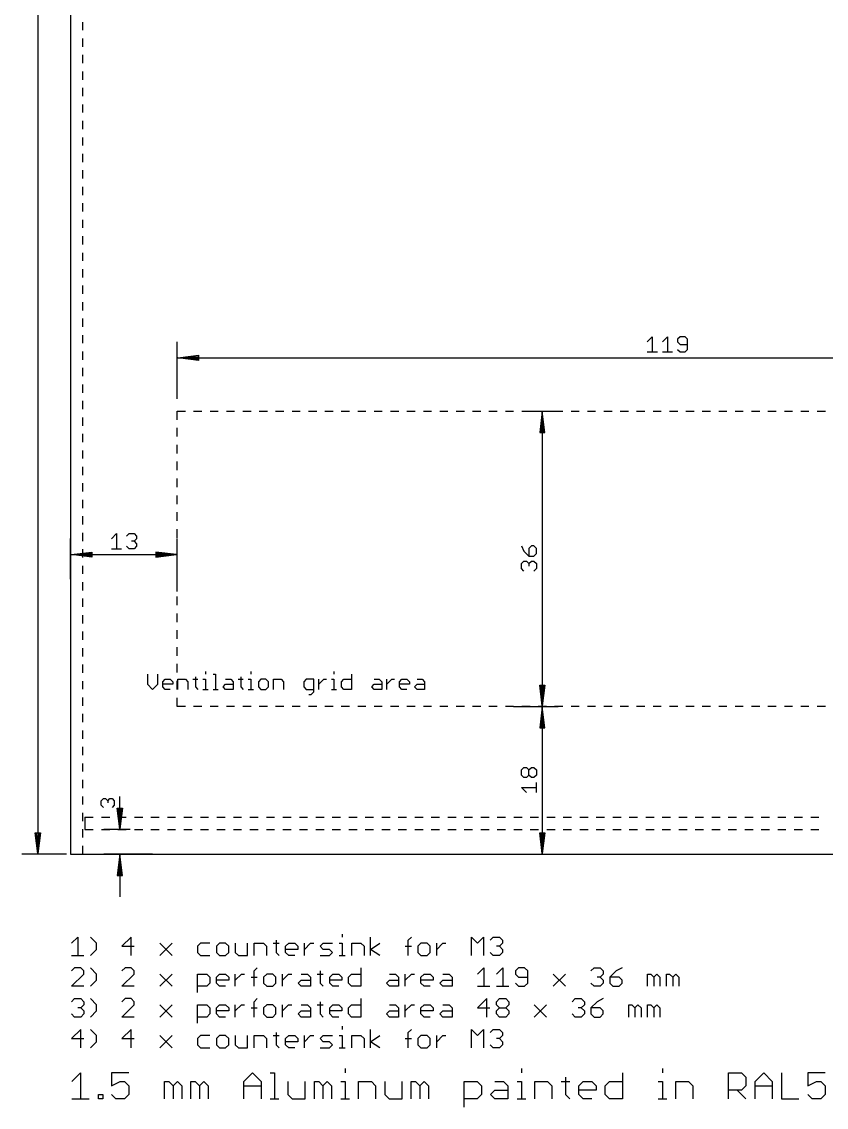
# Model space of a CAD drawing. Extents: x -7 to 382, y -31 to 255.
# Drawn here: x -6 to 92.1, y -30.9 to 101.5 of the extents above; entities that cross this region are included whole.
import ezdxf

# ---------------------------------------------------------------- set-up
doc = ezdxf.new("R2010")
doc.units = 0
doc.header["$MEASUREMENT"] = 0
for name, color, linetype, true_color in [('114', 253, 'CONTINUOUS', 0xadadad), ('20', 7, 'CONTINUOUS', 0xffffff), ('47', 140, 'CONTINUOUS', 0x00bfff)]:
    doc.layers.add(name, color=color, linetype=linetype, true_color=true_color)

msp = doc.modelspace()

# ---------------------------------------------------------------- linework, layer by layer
at = {"layer": '114'}
for p, q in [((9.3882, 21.9254), (9.3882, 20.6926)), ((10.621, 20.6926), (10.621, 21.9254)), ((11.2297, 21.0008), (11.5379, 21.309)), ((11.5379, 21.309), (12.1543, 21.309)), ((12.1543, 21.309), (12.4625, 21.0008)), ((13.0713, 20.0762), (13.0713, 21.309)), ((13.0713, 21.309), (13.9959, 21.309)), ((13.9959, 21.309), (14.3041, 21.0008)), ((14.9129, 21.309), (15.5293, 21.309)), ((15.2211, 21.6172), (15.2211, 20.3844)), ((16.1406, 21.309), (16.4488, 21.309)), ((16.4488, 22.2336), (16.4488, 21.9254)), ((16.4488, 21.309), (16.4488, 20.0762)), ((17.3683, 21.9254), (17.6765, 21.9254)), ((17.6765, 21.9254), (17.6765, 20.0762)), ((18.9042, 21.309), (19.5206, 21.309)), ((19.5206, 21.309), (19.8288, 21.0008)), ((20.4376, 21.309), (21.054, 21.309)), ((20.7458, 21.6172), (20.7458, 20.3844)), ((21.6653, 21.309), (21.9735, 21.309)), ((21.9735, 22.2336), (21.9735, 21.9254)), ((21.9735, 21.309), (21.9735, 20.0762)), ((23.2012, 21.309), (22.893, 21.0008)), ((23.8176, 21.309), (23.2012, 21.309)), ((24.1258, 21.0008), (23.8176, 21.309)), ((24.7346, 20.0762), (24.7346, 21.309)), ((24.7346, 21.309), (25.6592, 21.309)), ((25.6592, 21.309), (25.9674, 21.0008)), ((28.726, 21.309), (28.4178, 21.0008)), ((29.6505, 21.309), (28.726, 21.309)), ((29.6505, 19.768), (29.6505, 21.309)), ((30.2593, 20.0762), (30.2593, 21.309)), ((30.2593, 20.6926), (30.8757, 21.309)), ((30.8757, 21.309), (31.1839, 21.309)), ((31.794, 21.309), (32.1022, 21.309)), ((32.1022, 22.2336), (32.1022, 21.9254)), ((32.1022, 21.309), (32.1022, 20.0762)), ((33.0217, 21.0008), (33.3299, 21.309)), ((33.3299, 21.309), (34.2545, 21.309)), ((34.2545, 21.9254), (34.2545, 20.0762)), ((37.013, 21.309), (37.6294, 21.309)), ((37.6294, 21.309), (37.9376, 21.0008)), ((38.5464, 20.0762), (38.5464, 21.309)), ((38.5464, 20.6926), (39.1628, 21.309)), ((39.1628, 21.309), (39.471, 21.309)), ((40.081, 21.0008), (40.3892, 21.309)), ((40.3892, 21.309), (41.0056, 21.309)), ((41.0056, 21.309), (41.3138, 21.0008)), ((42.2308, 21.309), (42.8472, 21.309)), ((42.8472, 21.309), (43.1554, 21.0008)), ((9.3882, 20.6926), (10.0046, 20.0762)), ((10.0046, 20.0762), (10.621, 20.6926)), ((11.2297, 20.3844), (11.2297, 21.0008)), ((12.4625, 20.6926), (11.2297, 20.6926)), ((11.5379, 20.0762), (11.2297, 20.3844)), ((12.1543, 20.0762), (11.5379, 20.0762)), ((12.4625, 21.0008), (12.4625, 20.6926)), ((14.3041, 21.0008), (14.3041, 20.0762)), ((15.2211, 20.3844), (15.5293, 20.0762)), ((16.1406, 20.0762), (16.757, 20.0762)), ((17.3683, 20.0762), (17.9847, 20.0762)), ((18.596, 20.3844), (18.9042, 20.6926)), ((18.9042, 20.0762), (18.596, 20.3844)), ((18.9042, 20.6926), (19.8288, 20.6926)), ((19.8288, 20.0762), (18.9042, 20.0762)), ((19.8288, 21.0008), (19.8288, 20.0762)), ((20.7458, 20.3844), (21.054, 20.0762)), ((21.6653, 20.0762), (22.2817, 20.0762)), ((22.893, 21.0008), (22.893, 20.3844)), ((22.893, 20.3844), (23.2012, 20.0762)), ((23.2012, 20.0762), (23.8176, 20.0762)), ((23.8176, 20.0762), (24.1258, 20.3844)), ((24.1258, 20.3844), (24.1258, 21.0008)), ((25.9674, 21.0008), (25.9674, 20.0762)), ((28.4178, 21.0008), (28.4178, 20.3844)), ((28.4178, 20.3844), (28.726, 20.0762)), ((28.726, 20.0762), (29.6505, 20.0762)), ((31.794, 20.0762), (32.4104, 20.0762)), ((33.0217, 20.3844), (33.0217, 21.0008)), ((33.3299, 20.0762), (33.0217, 20.3844)), ((34.2545, 20.0762), (33.3299, 20.0762)), ((36.7048, 20.3844), (37.013, 20.6926)), ((37.013, 20.0762), (36.7048, 20.3844)), ((37.013, 20.6926), (37.9376, 20.6926)), ((37.9376, 20.0762), (37.013, 20.0762)), ((37.9376, 21.0008), (37.9376, 20.0762)), ((40.081, 20.3844), (40.081, 21.0008)), ((41.3138, 20.6926), (40.081, 20.6926)), ((40.3892, 20.0762), (40.081, 20.3844)), ((41.0056, 20.0762), (40.3892, 20.0762)), ((41.3138, 21.0008), (41.3138, 20.6926)), ((41.9226, 20.3844), (42.2308, 20.6926)), ((42.2308, 20.0762), (41.9226, 20.3844)), ((42.2308, 20.6926), (43.1554, 20.6926)), ((43.1554, 20.0762), (42.2308, 20.0762)), ((43.1554, 21.0008), (43.1554, 20.0762)), ((29.0341, 19.4598), (29.3423, 19.4598)), ((29.3423, 19.4598), (29.6505, 19.768)), ((33.467, -26.1506), (33.467, -26.6751)), ((54.952, -26.1506), (54.952, -26.6751)), ((72.14, -26.1506), (72.14, -26.6751)), ((0.1778, -27.7241), (1.2268, -26.6751)), ((1.2268, -26.6751), (1.2268, -29.8222)), ((7.11, -26.6751), (5.0119, -26.6751)), ((5.0119, -26.6751), (5.0119, -28.2487)), ((5.0119, -28.2487), (6.061, -27.7241)), ((6.061, -27.7241), (6.5855, -27.7241)), ((6.5855, -27.7241), (7.11, -28.2487)), ((11.4574, -29.8222), (11.4574, -27.7241)), ((11.4574, -27.7241), (11.9819, -27.7241)), ((11.9819, -27.7241), (12.5065, -28.2487)), ((12.5065, -28.2487), (13.031, -27.7241)), ((13.031, -27.7241), (13.5555, -28.2487)), ((14.6802, -29.8222), (14.6802, -27.7241)), ((14.6802, -27.7241), (15.2047, -27.7241)), ((15.2047, -27.7241), (15.7292, -28.2487)), ((15.7292, -28.2487), (16.2537, -27.7241)), ((16.2537, -27.7241), (16.7782, -28.2487)), ((21.1257, -27.7241), (22.1747, -26.6751)), ((21.1257, -29.8222), (21.1257, -27.7241)), ((22.1747, -26.6751), (23.2238, -27.7241)), ((23.2238, -27.7241), (23.2238, -29.8222)), ((24.3484, -26.6751), (24.873, -26.6751)), ((24.873, -26.6751), (24.873, -29.8222)), ((26.4969, -27.7241), (26.4969, -29.2977)), ((28.595, -29.8222), (28.595, -27.7241)), ((29.7197, -29.8222), (29.7197, -27.7241)), ((29.7197, -27.7241), (30.2442, -27.7241)), ((30.2442, -27.7241), (30.7687, -28.2487)), ((30.7687, -28.2487), (31.2932, -27.7241)), ((31.2932, -27.7241), (31.8178, -28.2487)), ((32.9425, -27.7241), (33.467, -27.7241)), ((33.467, -27.7241), (33.467, -29.8222)), ((35.091, -29.8222), (35.091, -27.7241)), ((35.091, -27.7241), (36.6645, -27.7241)), ((36.6645, -27.7241), (37.189, -28.2487)), ((38.3137, -27.7241), (38.3137, -29.2977)), ((40.4118, -29.8222), (40.4118, -27.7241)), ((41.5365, -29.8222), (41.5365, -27.7241)), ((41.5365, -27.7241), (42.061, -27.7241)), ((42.061, -27.7241), (42.5855, -28.2487)), ((42.5855, -28.2487), (43.11, -27.7241)), ((43.11, -27.7241), (43.6345, -28.2487)), ((47.982, -30.8712), (47.982, -27.7241)), ((47.982, -27.7241), (49.5555, -27.7241)), ((49.5555, -27.7241), (50.08, -28.2487)), ((51.7292, -27.7241), (52.7783, -27.7241)), ((52.7783, -27.7241), (53.3028, -28.2487)), ((54.4275, -27.7241), (54.952, -27.7241)), ((54.952, -27.7241), (54.952, -29.8222)), ((56.576, -29.8222), (56.576, -27.7241)), ((56.576, -27.7241), (58.1495, -27.7241)), ((58.1495, -27.7241), (58.674, -28.2487)), ((59.7987, -27.7241), (60.8478, -27.7241)), ((60.3232, -27.1996), (60.3232, -29.2977)), ((61.9472, -28.2487), (62.4717, -27.7241)), ((62.4717, -27.7241), (63.5208, -27.7241)), ((63.5208, -27.7241), (64.0453, -28.2487)), ((65.17, -28.2487), (65.6945, -27.7241)), ((65.6945, -27.7241), (67.268, -27.7241)), ((67.268, -26.6751), (67.268, -29.8222)), ((71.6155, -27.7241), (72.14, -27.7241)), ((72.14, -27.7241), (72.14, -29.8222)), ((73.764, -29.8222), (73.764, -27.7241)), ((73.764, -27.7241), (75.3375, -27.7241)), ((75.3375, -27.7241), (75.862, -28.2487)), ((80.2095, -29.8222), (80.2095, -26.6751)), ((80.2095, -26.6751), (81.783, -26.6751)), ((81.783, -26.6751), (82.3076, -27.1996)), ((82.3076, -27.1996), (82.3076, -28.2487)), ((83.4322, -27.7241), (84.4813, -26.6751)), ((83.4322, -29.8222), (83.4322, -27.7241)), ((84.4813, -26.6751), (85.5303, -27.7241)), ((85.5303, -27.7241), (85.5303, -29.8222)), ((86.655, -26.6751), (86.655, -29.8222)), ((91.9758, -26.6751), (89.8778, -26.6751)), ((89.8778, -26.6751), (89.8778, -28.2487)), ((89.8778, -28.2487), (90.9268, -27.7241)), ((90.9268, -27.7241), (91.4513, -27.7241)), ((91.4513, -27.7241), (91.9758, -28.2487)), ((7.11, -28.2487), (7.11, -29.2977)), ((12.5065, -28.2487), (12.5065, -29.8222)), ((13.5555, -28.2487), (13.5555, -29.8222)), ((15.7292, -28.2487), (15.7292, -29.8222)), ((16.7782, -28.2487), (16.7782, -29.8222)), ((21.1257, -28.2487), (23.2238, -28.2487)), ((30.7687, -28.2487), (30.7687, -29.8222)), ((31.8178, -28.2487), (31.8178, -29.8222)), ((37.189, -28.2487), (37.189, -29.8222)), ((42.5855, -28.2487), (42.5855, -29.8222)), ((43.6345, -28.2487), (43.6345, -29.8222)), ((50.08, -28.2487), (50.08, -29.2977)), ((51.2047, -29.2977), (51.7292, -28.7732)), ((51.7292, -28.7732), (53.3028, -28.7732)), ((53.3028, -28.2487), (53.3028, -29.8222)), ((58.674, -28.2487), (58.674, -29.8222)), ((61.9472, -29.2977), (61.9472, -28.2487)), ((64.0453, -28.7732), (61.9472, -28.7732)), ((64.0453, -28.2487), (64.0453, -28.7732)), ((65.17, -29.2977), (65.17, -28.2487)), ((75.862, -28.2487), (75.862, -29.8222)), ((81.783, -28.7732), (80.2095, -28.7732)), ((81.2585, -28.7732), (82.3076, -29.8222)), ((82.3076, -28.2487), (81.783, -28.7732)), ((83.4322, -28.2487), (85.5303, -28.2487)), ((91.9758, -28.2487), (91.9758, -29.2977)), ((0.1778, -29.8222), (2.2759, -29.8222)), ((3.4006, -29.8222), (3.4006, -29.2977)), ((3.4006, -29.2977), (3.9251, -29.2977)), ((3.9251, -29.8222), (3.4006, -29.8222)), ((3.9251, -29.2977), (3.9251, -29.8222)), ((5.5364, -29.8222), (5.0119, -29.2977)), ((6.5855, -29.8222), (5.5364, -29.8222)), ((7.11, -29.2977), (6.5855, -29.8222)), ((24.3484, -29.8222), (25.3975, -29.8222)), ((26.4969, -29.2977), (27.0215, -29.8222)), ((27.0215, -29.8222), (28.595, -29.8222)), ((32.9425, -29.8222), (33.9915, -29.8222)), ((38.3137, -29.2977), (38.8382, -29.8222)), ((38.8382, -29.8222), (40.4118, -29.8222)), ((49.5555, -29.8222), (47.982, -29.8222)), ((50.08, -29.2977), (49.5555, -29.8222)), ((51.7292, -29.8222), (51.2047, -29.2977)), ((53.3028, -29.8222), (51.7292, -29.8222)), ((54.4275, -29.8222), (55.4765, -29.8222)), ((60.3232, -29.2977), (60.8478, -29.8222)), ((62.4717, -29.8222), (61.9472, -29.2977)), ((63.5208, -29.8222), (62.4717, -29.8222)), ((65.6945, -29.8222), (65.17, -29.2977)), ((67.268, -29.8222), (65.6945, -29.8222)), ((71.6155, -29.8222), (72.6645, -29.8222)), ((86.655, -29.8222), (88.7531, -29.8222)), ((90.4023, -29.8222), (89.8778, -29.2977)), ((91.4513, -29.8222), (90.4023, -29.8222)), ((91.9758, -29.2977), (91.4513, -29.8222))]:
    msp.add_line(p, q, dxfattribs=at)
at = {"layer": '20'}
for p, q in [((0, 240), (0, 0)), ((1.5, 100.4167), (1.5, 101.425)), ((1.5, 98.4083), (1.5, 99.4167)), ((1.5, 96.4), (1.5, 97.4083)), ((1.5, 94.3917), (1.5, 95.4)), ((1.5, 92.3833), (1.5, 93.3917)), ((1.5, 90.375), (1.5, 91.3833)), ((1.5, 88.3667), (1.5, 89.375)), ((1.5, 86.3583), (1.5, 87.3667)), ((1.5, 84.35), (1.5, 85.3583)), ((1.5, 82.3417), (1.5, 83.35)), ((1.5, 80.3333), (1.5, 81.3417)), ((1.5, 78.325), (1.5, 79.3333)), ((1.5, 76.3167), (1.5, 77.325)), ((1.5, 74.3083), (1.5, 75.3167)), ((1.5, 72.3), (1.5, 73.3083)), ((1.5, 70.2917), (1.5, 71.3)), ((1.5, 68.2833), (1.5, 69.2917)), ((1.5, 66.275), (1.5, 67.2833)), ((1.5, 64.2667), (1.5, 65.275)), ((1.5, 62.2583), (1.5, 63.2667)), ((1.5, 60.25), (1.5, 61.2583)), ((1.5, 58.2417), (1.5, 59.25)), ((1.5, 56.2333), (1.5, 57.2417)), ((1.5, 54.225), (1.5, 55.2333)), ((1.5, 52.2167), (1.5, 53.225)), ((13, 54), (14, 54)), ((13, 52.9444), (13, 54)), ((15, 54), (16, 54)), ((17, 54), (18, 54)), ((19, 54), (20, 54)), ((21, 54), (22, 54)), ((23, 54), (24, 54)), ((25, 54), (26, 54)), ((27, 54), (28, 54)), ((29, 54), (30, 54)), ((31, 54), (32, 54)), ((33, 54), (34, 54)), ((35, 54), (36, 54)), ((37, 54), (38, 54)), ((39, 54), (40, 54)), ((41, 54), (42, 54)), ((43, 54), (44, 54)), ((45, 54), (46, 54)), ((47, 54), (48, 54)), ((49, 54), (50, 54)), ((51, 54), (52, 54)), ((53, 54), (54, 54)), ((55, 54), (56, 54)), ((57, 54), (58, 54)), ((59, 54), (60, 54)), ((61, 54), (62, 54)), ((63, 54), (64, 54)), ((65, 54), (66, 54)), ((67, 54), (68, 54)), ((69, 54), (70, 54)), ((71, 54), (72, 54)), ((73, 54), (74, 54)), ((75, 54), (76, 54)), ((77, 54), (78, 54)), ((79, 54), (80, 54)), ((81, 54), (82, 54)), ((83, 54), (84, 54)), ((85, 54), (86, 54)), ((87, 54), (88, 54)), ((89, 54), (90, 54)), ((91, 54), (92, 54)), ((13, 50.8889), (13, 51.9444)), ((1.5, 50.2083), (1.5, 51.2167)), ((1.5, 48.2), (1.5, 49.2083)), ((13, 48.8333), (13, 49.8889)), ((13, 46.7778), (13, 47.8333)), ((1.5, 46.1917), (1.5, 47.2)), ((1.5, 44.1833), (1.5, 45.1917)), ((13, 44.7222), (13, 45.7778)), ((13, 42.6667), (13, 43.7222)), ((1.5, 42.175), (1.5, 43.1833)), ((1.5, 40.1667), (1.5, 41.175)), ((13, 40.6111), (13, 41.6667)), ((1.5, 38.1583), (1.5, 39.1667)), ((13, 38.5556), (13, 39.6111)), ((1.5, 36.15), (1.5, 37.1583)), ((13, 36.5), (13, 37.5556)), ((1.5, 34.1417), (1.5, 35.15)), ((13, 34.4444), (13, 35.5)), ((1.5, 32.1333), (1.5, 33.1417)), ((13, 32.3889), (13, 33.4444)), ((1.5, 30.125), (1.5, 31.1333)), ((13, 30.3333), (13, 31.3889)), ((1.5, 28.1167), (1.5, 29.125)), ((13, 28.2778), (13, 29.3333)), ((1.5, 26.1083), (1.5, 27.1167)), ((13, 26.2222), (13, 27.2778)), ((13, 24.1667), (13, 25.2222)), ((1.5, 24.1), (1.5, 25.1083)), ((1.5, 22.0917), (1.5, 23.1)), ((13, 22.1111), (13, 23.1667)), ((1.5, 20.0833), (1.5, 21.0917)), ((13, 20.0556), (13, 21.1111)), ((1.5, 18.075), (1.5, 19.0833)), ((13, 18), (13, 19.0556)), ((14, 18), (13, 18)), ((16, 18), (15, 18)), ((18, 18), (17, 18)), ((20, 18), (19, 18)), ((22, 18), (21, 18)), ((24, 18), (23, 18)), ((26, 18), (25, 18)), ((28, 18), (27, 18)), ((30, 18), (29, 18)), ((32, 18), (31, 18)), ((34, 18), (33, 18)), ((36, 18), (35, 18)), ((38, 18), (37, 18)), ((40, 18), (39, 18)), ((42, 18), (41, 18)), ((44, 18), (43, 18)), ((46, 18), (45, 18)), ((48, 18), (47, 18)), ((50, 18), (49, 18)), ((52, 18), (51, 18)), ((54, 18), (53, 18)), ((56, 18), (55, 18)), ((58, 18), (57, 18)), ((60, 18), (59, 18)), ((62, 18), (61, 18)), ((64, 18), (63, 18)), ((66, 18), (65, 18)), ((68, 18), (67, 18)), ((70, 18), (69, 18)), ((72, 18), (71, 18)), ((74, 18), (73, 18)), ((76, 18), (75, 18)), ((78, 18), (77, 18)), ((80, 18), (79, 18)), ((82, 18), (81, 18)), ((84, 18), (83, 18)), ((86, 18), (85, 18)), ((88, 18), (87, 18)), ((90, 18), (89, 18)), ((92, 18), (91, 18)), ((1.5, 16.0667), (1.5, 17.075)), ((1.5, 14.0583), (1.5, 15.0667)), ((1.5, 12.05), (1.5, 13.0583)), ((1.5, 10.0417), (1.5, 11.05)), ((1.5, 8.0333), (1.5, 9.0417)), ((1.5, 6.025), (1.5, 7.0333)), ((1.5, 4.0167), (1.5, 5.025)), ((1.75, 4.5), (2.7605, 4.5)), ((1.75, 4.5), (1.75, 3)), ((3.7605, 4.5), (4.771, 4.5)), ((5.771, 4.5), (6.7815, 4.5)), ((7.7815, 4.5), (8.792, 4.5)), ((9.792, 4.5), (10.8024, 4.5)), ((11.8024, 4.5), (12.8129, 4.5)), ((13.8129, 4.5), (14.8234, 4.5)), ((15.8234, 4.5), (16.8339, 4.5)), ((17.8339, 4.5), (18.8444, 4.5)), ((19.8444, 4.5), (20.8549, 4.5)), ((21.8549, 4.5), (22.8654, 4.5)), ((23.8654, 4.5), (24.8759, 4.5)), ((25.8759, 4.5), (26.8864, 4.5)), ((27.8864, 4.5), (28.8969, 4.5)), ((29.8969, 4.5), (30.9073, 4.5)), ((31.9073, 4.5), (32.9178, 4.5)), ((33.9178, 4.5), (34.9283, 4.5)), ((35.9283, 4.5), (36.9388, 4.5)), ((37.9388, 4.5), (38.9493, 4.5)), ((39.9493, 4.5), (40.9598, 4.5)), ((41.9598, 4.5), (42.9703, 4.5)), ((43.9703, 4.5), (44.9808, 4.5)), ((45.9808, 4.5), (46.9913, 4.5)), ((47.9913, 4.5), (49.0017, 4.5)), ((50.0017, 4.5), (51.0122, 4.5)), ((52.0122, 4.5), (53.0227, 4.5)), ((54.0227, 4.5), (55.0332, 4.5)), ((56.0332, 4.5), (57.0437, 4.5)), ((58.0437, 4.5), (59.0542, 4.5)), ((60.0542, 4.5), (61.0647, 4.5)), ((62.0647, 4.5), (63.0752, 4.5)), ((64.0752, 4.5), (65.0857, 4.5)), ((66.0857, 4.5), (67.0962, 4.5)), ((68.0962, 4.5), (69.1066, 4.5)), ((70.1066, 4.5), (71.1171, 4.5)), ((72.1171, 4.5), (73.1276, 4.5)), ((74.1276, 4.5), (75.1381, 4.5)), ((76.1381, 4.5), (77.1486, 4.5)), ((78.1486, 4.5), (79.1591, 4.5)), ((80.1591, 4.5), (81.1696, 4.5)), ((82.1696, 4.5), (83.1801, 4.5)), ((84.1801, 4.5), (85.1906, 4.5)), ((86.1906, 4.5), (87.2011, 4.5)), ((88.2011, 4.5), (89.2115, 4.5)), ((90.2115, 4.5), (91.222, 4.5)), ((1.5, 2.0083), (1.5, 3.0167)), ((1.75, 3), (2.7605, 3)), ((3.7605, 3), (4.771, 3)), ((5.771, 3), (6.7815, 3)), ((7.7815, 3), (8.792, 3)), ((9.792, 3), (10.8024, 3)), ((11.8024, 3), (12.8129, 3)), ((13.8129, 3), (14.8234, 3)), ((15.8234, 3), (16.8339, 3)), ((17.8339, 3), (18.8444, 3)), ((19.8444, 3), (20.8549, 3)), ((21.8549, 3), (22.8654, 3)), ((23.8654, 3), (24.8759, 3)), ((25.8759, 3), (26.8864, 3)), ((27.8864, 3), (28.8969, 3)), ((29.8969, 3), (30.9073, 3)), ((31.9073, 3), (32.9178, 3)), ((33.9178, 3), (34.9283, 3)), ((35.9283, 3), (36.9388, 3)), ((37.9388, 3), (38.9493, 3)), ((39.9493, 3), (40.9598, 3)), ((41.9598, 3), (42.9703, 3)), ((43.9703, 3), (44.9808, 3)), ((45.9808, 3), (46.9913, 3)), ((47.9913, 3), (49.0017, 3)), ((50.0017, 3), (51.0122, 3)), ((52.0122, 3), (53.0227, 3)), ((54.0227, 3), (55.0332, 3)), ((56.0332, 3), (57.0437, 3)), ((58.0437, 3), (59.0542, 3)), ((60.0542, 3), (61.0647, 3)), ((62.0647, 3), (63.0752, 3)), ((64.0752, 3), (65.0857, 3)), ((66.0857, 3), (67.0962, 3)), ((68.0962, 3), (69.1066, 3)), ((70.1066, 3), (71.1171, 3)), ((72.1171, 3), (73.1276, 3)), ((74.1276, 3), (75.1381, 3)), ((76.1381, 3), (77.1486, 3)), ((78.1486, 3), (79.1591, 3)), ((80.1591, 3), (81.1696, 3)), ((82.1696, 3), (83.1801, 3)), ((84.1801, 3), (85.1906, 3)), ((86.1906, 3), (87.2011, 3)), ((88.2011, 3), (89.2115, 3)), ((90.2115, 3), (91.222, 3)), ((0, 0), (1.5, 0)), ((1.5, 0), (1.5, 1.0083)), ((1.5, 0), (288.5, 0)), ((0.127, -10.8744), (0.8763, -10.1251)), ((0.8763, -10.1251), (0.8763, -12.373)), ((3.1783, -10.8744), (2.429, -10.1251)), ((7.3895, -10.1251), (6.2656, -11.249)), ((7.3895, -12.373), (7.3895, -10.1251)), ((25.056, -10.4997), (25.056, -11.9983)), ((33.1128, -9.7504), (33.1128, -10.1251)), ((36.5748, -12.373), (36.5748, -10.1251)), ((41.1697, -10.4997), (41.5444, -10.1251)), ((41.1697, -12.373), (41.1697, -10.4997)), ((48.8519, -12.373), (48.8519, -10.1251)), ((48.8519, -10.1251), (49.6012, -10.8744)), ((49.6012, -10.8744), (50.3505, -10.1251)), ((50.3505, -10.1251), (50.3505, -12.373)), ((51.1539, -10.4997), (51.5286, -10.1251)), ((51.5286, -10.1251), (52.2779, -10.1251)), ((52.2779, -10.1251), (52.6525, -10.4997)), ((52.6525, -10.4997), (52.6525, -10.8744)), ((2.429, -12.373), (3.1783, -11.6237)), ((3.1783, -11.6237), (3.1783, -10.8744)), ((6.2656, -11.249), (7.7642, -11.249)), ((10.8695, -10.8744), (12.3681, -12.373)), ((10.8695, -12.373), (12.3681, -10.8744)), ((15.8481, -10.8744), (15.4734, -11.249)), ((15.4734, -11.249), (15.4734, -11.9983)), ((16.972, -10.8744), (15.8481, -10.8744)), ((18.1501, -10.8744), (17.7754, -11.249)), ((17.7754, -11.249), (17.7754, -11.9983)), ((18.8994, -10.8744), (18.1501, -10.8744)), ((19.274, -11.249), (18.8994, -10.8744)), ((19.274, -11.9983), (19.274, -11.249)), ((20.0774, -10.8744), (20.0774, -11.9983)), ((21.576, -12.373), (21.576, -10.8744)), ((22.3793, -12.373), (22.3793, -10.8744)), ((22.3793, -10.8744), (23.5033, -10.8744)), ((23.5033, -10.8744), (23.8779, -11.249)), ((23.8779, -11.249), (23.8779, -12.373)), ((24.6813, -10.8744), (25.4306, -10.8744)), ((26.2159, -11.249), (26.5906, -10.8744)), ((26.2159, -11.9983), (26.2159, -11.249)), ((27.7146, -11.6237), (26.2159, -11.6237)), ((26.5906, -10.8744), (27.3399, -10.8744)), ((27.3399, -10.8744), (27.7146, -11.249)), ((27.7146, -11.249), (27.7146, -11.6237)), ((28.5179, -12.373), (28.5179, -10.8744)), ((28.5179, -11.6237), (29.2672, -10.8744)), ((29.2672, -10.8744), (29.6419, -10.8744)), ((30.4362, -11.249), (30.8109, -10.8744)), ((30.8109, -11.6237), (30.4362, -11.249)), ((30.8109, -10.8744), (31.9348, -10.8744)), ((31.5602, -11.6237), (30.8109, -11.6237)), ((31.9348, -11.9983), (31.5602, -11.6237)), ((32.7382, -10.8744), (33.1128, -10.8744)), ((33.1128, -10.8744), (33.1128, -12.373)), ((34.2728, -12.373), (34.2728, -10.8744)), ((34.2728, -10.8744), (35.3968, -10.8744)), ((35.3968, -10.8744), (35.7714, -11.249)), ((35.7714, -11.249), (35.7714, -12.373)), ((36.5748, -11.6237), (37.6987, -10.8744)), ((37.6987, -12.373), (36.5748, -11.6237)), ((40.7951, -11.249), (41.5444, -11.249)), ((42.7044, -10.8744), (42.3297, -11.249)), ((42.3297, -11.249), (42.3297, -11.9983)), ((43.4537, -10.8744), (42.7044, -10.8744)), ((43.8283, -11.249), (43.4537, -10.8744)), ((43.8283, -11.9983), (43.8283, -11.249)), ((44.6317, -12.373), (44.6317, -10.8744)), ((44.6317, -11.6237), (45.381, -10.8744)), ((45.381, -10.8744), (45.7556, -10.8744)), ((52.2779, -11.249), (51.9032, -11.249)), ((52.6525, -10.8744), (52.2779, -11.249)), ((52.2779, -11.249), (52.6525, -11.6237)), ((52.6525, -11.6237), (52.6525, -11.9983)), ((0.127, -12.373), (1.6256, -12.373)), ((15.4734, -11.9983), (15.8481, -12.373)), ((15.8481, -12.373), (16.972, -12.373)), ((17.7754, -11.9983), (18.1501, -12.373)), ((18.1501, -12.373), (18.8994, -12.373)), ((18.8994, -12.373), (19.274, -11.9983)), ((20.0774, -11.9983), (20.452, -12.373)), ((20.452, -12.373), (21.576, -12.373)), ((25.056, -11.9983), (25.4306, -12.373)), ((26.5906, -12.373), (26.2159, -11.9983)), ((27.3399, -12.373), (26.5906, -12.373)), ((30.4362, -12.373), (31.5602, -12.373)), ((31.5602, -12.373), (31.9348, -11.9983)), ((32.7382, -12.373), (33.4875, -12.373)), ((42.3297, -11.9983), (42.7044, -12.373)), ((42.7044, -12.373), (43.4537, -12.373)), ((43.4537, -12.373), (43.8283, -11.9983)), ((51.5286, -12.373), (51.1539, -11.9983)), ((52.2779, -12.373), (51.5286, -12.373)), ((52.6525, -11.9983), (52.2779, -12.373)), ((0.5017, -13.8751), (0.127, -14.2497)), ((1.251, -13.8751), (0.5017, -13.8751)), ((1.6256, -14.2497), (1.251, -13.8751)), ((1.6256, -14.6244), (1.6256, -14.2497)), ((3.1783, -14.6244), (2.429, -13.8751)), ((6.6402, -13.8751), (6.2656, -14.2497)), ((7.3895, -13.8751), (6.6402, -13.8751)), ((7.7642, -14.2497), (7.3895, -13.8751)), ((7.7642, -14.6244), (7.7642, -14.2497)), ((22.3703, -14.2497), (22.745, -13.8751)), ((22.3703, -16.123), (22.3703, -14.2497)), ((30.4272, -14.2497), (30.4272, -15.7483)), ((35.3878, -13.8751), (35.3878, -16.123)), ((49.6193, -14.6244), (50.3686, -13.8751)), ((50.3686, -13.8751), (50.3686, -16.123)), ((51.9212, -14.6244), (52.6705, -13.8751)), ((52.6705, -13.8751), (52.6705, -16.123)), ((54.5978, -13.8751), (54.2232, -14.2497)), ((54.2232, -14.2497), (54.2232, -14.6244)), ((55.3471, -13.8751), (54.5978, -13.8751)), ((55.7218, -14.2497), (55.3471, -13.8751)), ((55.7218, -15.7483), (55.7218, -14.2497)), ((63.4311, -14.2497), (63.8057, -13.8751)), ((63.8057, -13.8751), (64.555, -13.8751)), ((64.555, -13.8751), (64.9297, -14.2497)), ((64.9297, -14.2497), (64.9297, -14.6244)), ((66.4823, -14.2497), (65.733, -14.999)), ((67.2316, -13.8751), (66.4823, -14.2497)), ((0.127, -16.123), (1.6256, -14.6244)), ((2.429, -16.123), (3.1783, -15.3737)), ((3.1783, -15.3737), (3.1783, -14.6244)), ((6.2656, -16.123), (7.7642, -14.6244)), ((10.8695, -14.6244), (12.3681, -16.123)), ((10.8695, -16.123), (12.3681, -14.6244)), ((15.4734, -16.8723), (15.4734, -14.6244)), ((15.4734, -14.6244), (16.5974, -14.6244)), ((16.5974, -14.6244), (16.972, -14.999)), ((16.972, -15.7483), (16.5974, -16.123)), ((16.972, -14.999), (16.972, -15.7483)), ((17.7754, -14.999), (18.1501, -14.6244)), ((17.7754, -15.7483), (17.7754, -14.999)), ((19.274, -15.3737), (17.7754, -15.3737)), ((18.1501, -16.123), (17.7754, -15.7483)), ((18.1501, -14.6244), (18.8994, -14.6244)), ((18.8994, -14.6244), (19.274, -14.999)), ((19.274, -14.999), (19.274, -15.3737)), ((20.0774, -16.123), (20.0774, -14.6244)), ((20.0774, -15.3737), (20.8267, -14.6244)), ((20.8267, -14.6244), (21.2013, -14.6244)), ((21.9957, -14.999), (22.745, -14.999)), ((23.905, -14.6244), (23.5303, -14.999)), ((23.5303, -14.999), (23.5303, -15.7483)), ((23.5303, -15.7483), (23.905, -16.123)), ((24.6543, -14.6244), (23.905, -14.6244)), ((25.0289, -14.999), (24.6543, -14.6244)), ((24.6543, -16.123), (25.0289, -15.7483)), ((25.0289, -15.7483), (25.0289, -14.999)), ((25.8323, -16.123), (25.8323, -14.6244)), ((25.8323, -15.3737), (26.5816, -14.6244)), ((26.5816, -14.6244), (26.9562, -14.6244)), ((27.7506, -15.7483), (28.1252, -15.3737)), ((28.1252, -16.123), (27.7506, -15.7483)), ((28.1252, -14.6244), (28.8745, -14.6244)), ((28.1252, -15.3737), (29.2492, -15.3737)), ((28.8745, -14.6244), (29.2492, -14.999)), ((29.2492, -14.999), (29.2492, -16.123)), ((30.0526, -14.6244), (30.8019, -14.6244)), ((30.4272, -15.7483), (30.8019, -16.123)), ((31.5872, -14.999), (31.9618, -14.6244)), ((31.5872, -15.7483), (31.5872, -14.999)), ((33.0858, -15.3737), (31.5872, -15.3737)), ((31.9618, -16.123), (31.5872, -15.7483)), ((31.9618, -14.6244), (32.7112, -14.6244)), ((32.7112, -14.6244), (33.0858, -14.999)), ((33.0858, -14.999), (33.0858, -15.3737)), ((33.8892, -14.999), (34.2638, -14.6244)), ((33.8892, -15.7483), (33.8892, -14.999)), ((34.2638, -16.123), (33.8892, -15.7483)), ((34.2638, -14.6244), (35.3878, -14.6244)), ((38.4931, -15.7483), (38.8677, -15.3737)), ((38.8677, -16.123), (38.4931, -15.7483)), ((38.8677, -14.6244), (39.617, -14.6244)), ((38.8677, -15.3737), (39.9917, -15.3737)), ((39.617, -14.6244), (39.9917, -14.999)), ((39.9917, -14.999), (39.9917, -16.123)), ((40.7951, -16.123), (40.7951, -14.6244)), ((40.7951, -15.3737), (41.5444, -14.6244)), ((41.5444, -14.6244), (41.919, -14.6244)), ((42.7134, -14.999), (43.088, -14.6244)), ((42.7134, -15.7483), (42.7134, -14.999)), ((44.212, -15.3737), (42.7134, -15.3737)), ((43.088, -16.123), (42.7134, -15.7483)), ((43.088, -14.6244), (43.8373, -14.6244)), ((43.8373, -14.6244), (44.212, -14.999)), ((44.212, -14.999), (44.212, -15.3737)), ((45.0153, -15.7483), (45.39, -15.3737)), ((45.39, -16.123), (45.0153, -15.7483)), ((45.39, -14.6244), (46.1393, -14.6244)), ((45.39, -15.3737), (46.5139, -15.3737)), ((46.1393, -14.6244), (46.5139, -14.999)), ((46.5139, -14.999), (46.5139, -16.123)), ((54.2232, -14.6244), (54.5978, -14.999)), ((54.2232, -15.7483), (54.5978, -16.123)), ((54.5978, -14.999), (55.7218, -14.999)), ((55.3471, -16.123), (55.7218, -15.7483)), ((58.8271, -14.6244), (60.3257, -16.123)), ((58.8271, -16.123), (60.3257, -14.6244)), ((63.8057, -16.123), (63.4311, -15.7483)), ((64.555, -14.999), (64.1804, -14.999)), ((64.9297, -14.6244), (64.555, -14.999)), ((64.555, -14.999), (64.9297, -15.3737)), ((64.9297, -15.7483), (64.555, -16.123)), ((64.9297, -15.3737), (64.9297, -15.7483)), ((65.733, -14.999), (65.733, -15.7483)), ((66.857, -14.999), (65.733, -14.999)), ((65.733, -15.7483), (66.1077, -16.123)), ((67.2316, -15.3737), (66.857, -14.999)), ((66.857, -16.123), (67.2316, -15.7483)), ((67.2316, -15.7483), (67.2316, -15.3737)), ((70.3369, -16.123), (70.3369, -14.6244)), ((70.3369, -14.6244), (70.7116, -14.6244)), ((70.7116, -14.6244), (71.0863, -14.999)), ((71.0863, -14.999), (71.4609, -14.6244)), ((71.0863, -14.999), (71.0863, -16.123)), ((71.4609, -14.6244), (71.8356, -14.999)), ((71.8356, -14.999), (71.8356, -16.123)), ((72.6389, -16.123), (72.6389, -14.6244)), ((72.6389, -14.6244), (73.0136, -14.6244)), ((73.0136, -14.6244), (73.3882, -14.999)), ((73.3882, -14.999), (73.7629, -14.6244)), ((73.3882, -14.999), (73.3882, -16.123)), ((73.7629, -14.6244), (74.1375, -14.999)), ((74.1375, -14.999), (74.1375, -16.123)), ((1.6256, -16.123), (0.127, -16.123)), ((7.7642, -16.123), (6.2656, -16.123)), ((16.5974, -16.123), (15.4734, -16.123)), ((18.8994, -16.123), (18.1501, -16.123)), ((23.905, -16.123), (24.6543, -16.123)), ((29.2492, -16.123), (28.1252, -16.123)), ((32.7112, -16.123), (31.9618, -16.123)), ((35.3878, -16.123), (34.2638, -16.123)), ((39.9917, -16.123), (38.8677, -16.123)), ((43.8373, -16.123), (43.088, -16.123)), ((46.5139, -16.123), (45.39, -16.123)), ((49.6193, -16.123), (51.1179, -16.123)), ((51.9212, -16.123), (53.4198, -16.123)), ((54.5978, -16.123), (55.3471, -16.123)), ((64.555, -16.123), (63.8057, -16.123)), ((66.1077, -16.123), (66.857, -16.123)), ((0.127, -17.9997), (0.5017, -17.6251)), ((0.5017, -17.6251), (1.251, -17.6251)), ((1.251, -17.6251), (1.6256, -17.9997)), ((1.6256, -18.3744), (1.251, -18.749)), ((1.6256, -17.9997), (1.6256, -18.3744)), ((3.1783, -18.3744), (2.429, -17.6251)), ((3.1783, -19.1237), (3.1783, -18.3744)), ((6.6402, -17.6251), (6.2656, -17.9997)), ((6.2656, -19.873), (7.7642, -18.3744)), ((7.3895, -17.6251), (6.6402, -17.6251)), ((7.7642, -17.9997), (7.3895, -17.6251)), ((7.7642, -18.3744), (7.7642, -17.9997)), ((10.8695, -18.3744), (12.3681, -19.873)), ((10.8695, -19.873), (12.3681, -18.3744)), ((15.4734, -20.6223), (15.4734, -18.3744)), ((15.4734, -18.3744), (16.5974, -18.3744)), ((16.5974, -18.3744), (16.972, -18.749)), ((17.7754, -18.749), (18.1501, -18.3744)), ((18.1501, -18.3744), (18.8994, -18.3744)), ((18.8994, -18.3744), (19.274, -18.749)), ((20.0774, -19.873), (20.0774, -18.3744)), ((20.0774, -19.1237), (20.8267, -18.3744)), ((20.8267, -18.3744), (21.2013, -18.3744)), ((22.3703, -17.9997), (22.745, -17.6251)), ((22.3703, -19.873), (22.3703, -17.9997)), ((23.905, -18.3744), (23.5303, -18.749)), ((24.6543, -18.3744), (23.905, -18.3744)), ((25.0289, -18.749), (24.6543, -18.3744)), ((25.8323, -19.873), (25.8323, -18.3744)), ((25.8323, -19.1237), (26.5816, -18.3744)), ((26.5816, -18.3744), (26.9562, -18.3744)), ((28.1252, -18.3744), (28.8745, -18.3744)), ((28.8745, -18.3744), (29.2492, -18.749)), ((30.0526, -18.3744), (30.8019, -18.3744)), ((30.4272, -17.9997), (30.4272, -19.4983)), ((31.5872, -18.749), (31.9618, -18.3744)), ((31.9618, -18.3744), (32.7112, -18.3744)), ((32.7112, -18.3744), (33.0858, -18.749)), ((33.8892, -18.749), (34.2638, -18.3744)), ((34.2638, -18.3744), (35.3878, -18.3744)), ((35.3878, -17.6251), (35.3878, -19.873)), ((38.8677, -18.3744), (39.617, -18.3744)), ((39.617, -18.3744), (39.9917, -18.749)), ((40.7951, -19.873), (40.7951, -18.3744)), ((40.7951, -19.1237), (41.5444, -18.3744)), ((41.5444, -18.3744), (41.919, -18.3744)), ((42.7134, -18.749), (43.088, -18.3744)), ((43.088, -18.3744), (43.8373, -18.3744)), ((43.8373, -18.3744), (44.212, -18.749)), ((45.39, -18.3744), (46.1393, -18.3744)), ((46.1393, -18.3744), (46.5139, -18.749)), ((50.7432, -17.6251), (49.6193, -18.749)), ((50.7432, -19.873), (50.7432, -17.6251)), ((51.9212, -17.9997), (52.2959, -17.6251)), ((51.9212, -18.3744), (51.9212, -17.9997)), ((52.2959, -18.749), (51.9212, -18.3744)), ((52.2959, -17.6251), (53.0452, -17.6251)), ((53.0452, -17.6251), (53.4198, -17.9997)), ((53.4198, -18.3744), (53.0452, -18.749)), ((53.4198, -17.9997), (53.4198, -18.3744)), ((56.5252, -18.3744), (58.0238, -19.873)), ((56.5252, -19.873), (58.0238, -18.3744)), ((61.1291, -17.9997), (61.5037, -17.6251)), ((61.5037, -17.6251), (62.253, -17.6251)), ((62.253, -17.6251), (62.6277, -17.9997)), ((62.6277, -18.3744), (62.253, -18.749)), ((62.6277, -17.9997), (62.6277, -18.3744)), ((64.1804, -17.9997), (63.4311, -18.749)), ((64.9297, -17.6251), (64.1804, -17.9997)), ((68.035, -19.873), (68.035, -18.3744)), ((68.035, -18.3744), (68.4096, -18.3744)), ((68.4096, -18.3744), (68.7843, -18.749)), ((68.7843, -18.749), (69.1589, -18.3744)), ((69.1589, -18.3744), (69.5336, -18.749)), ((70.3369, -19.873), (70.3369, -18.3744)), ((70.3369, -18.3744), (70.7116, -18.3744)), ((70.7116, -18.3744), (71.0863, -18.749)), ((71.0863, -18.749), (71.4609, -18.3744)), ((71.4609, -18.3744), (71.8356, -18.749)), ((0.5017, -19.873), (0.127, -19.4983)), ((1.251, -18.749), (0.8763, -18.749)), ((1.251, -18.749), (1.6256, -19.1237)), ((1.6256, -19.4983), (1.251, -19.873)), ((1.6256, -19.1237), (1.6256, -19.4983)), ((2.429, -19.873), (3.1783, -19.1237)), ((16.972, -19.4983), (16.5974, -19.873)), ((16.972, -18.749), (16.972, -19.4983)), ((17.7754, -19.4983), (17.7754, -18.749)), ((19.274, -19.1237), (17.7754, -19.1237)), ((18.1501, -19.873), (17.7754, -19.4983)), ((19.274, -18.749), (19.274, -19.1237)), ((21.9957, -18.749), (22.745, -18.749)), ((23.5303, -18.749), (23.5303, -19.4983)), ((23.5303, -19.4983), (23.905, -19.873)), ((24.6543, -19.873), (25.0289, -19.4983)), ((25.0289, -19.4983), (25.0289, -18.749)), ((27.7506, -19.4983), (28.1252, -19.1237)), ((28.1252, -19.873), (27.7506, -19.4983)), ((28.1252, -19.1237), (29.2492, -19.1237)), ((29.2492, -18.749), (29.2492, -19.873)), ((30.4272, -19.4983), (30.8019, -19.873)), ((31.5872, -19.4983), (31.5872, -18.749)), ((33.0858, -19.1237), (31.5872, -19.1237)), ((31.9618, -19.873), (31.5872, -19.4983)), ((33.0858, -18.749), (33.0858, -19.1237)), ((33.8892, -19.4983), (33.8892, -18.749)), ((34.2638, -19.873), (33.8892, -19.4983)), ((38.4931, -19.4983), (38.8677, -19.1237)), ((38.8677, -19.873), (38.4931, -19.4983)), ((38.8677, -19.1237), (39.9917, -19.1237)), ((39.9917, -18.749), (39.9917, -19.873)), ((42.7134, -19.4983), (42.7134, -18.749)), ((44.212, -19.1237), (42.7134, -19.1237)), ((43.088, -19.873), (42.7134, -19.4983)), ((44.212, -18.749), (44.212, -19.1237)), ((45.0153, -19.4983), (45.39, -19.1237)), ((45.39, -19.873), (45.0153, -19.4983)), ((45.39, -19.1237), (46.5139, -19.1237)), ((46.5139, -18.749), (46.5139, -19.873)), ((49.6193, -18.749), (51.1179, -18.749)), ((51.9212, -19.1237), (52.2959, -18.749)), ((51.9212, -19.4983), (51.9212, -19.1237)), ((52.2959, -19.873), (51.9212, -19.4983)), ((52.2959, -18.749), (53.0452, -18.749)), ((53.0452, -18.749), (53.4198, -19.1237)), ((53.4198, -19.4983), (53.0452, -19.873)), ((53.4198, -19.1237), (53.4198, -19.4983)), ((61.5037, -19.873), (61.1291, -19.4983)), ((62.253, -18.749), (61.8784, -18.749)), ((62.253, -18.749), (62.6277, -19.1237)), ((62.6277, -19.4983), (62.253, -19.873)), ((62.6277, -19.1237), (62.6277, -19.4983)), ((63.4311, -18.749), (63.4311, -19.4983)), ((64.555, -18.749), (63.4311, -18.749)), ((63.4311, -19.4983), (63.8057, -19.873)), ((64.9297, -19.1237), (64.555, -18.749)), ((64.555, -19.873), (64.9297, -19.4983)), ((64.9297, -19.4983), (64.9297, -19.1237)), ((68.7843, -18.749), (68.7843, -19.873)), ((69.5336, -18.749), (69.5336, -19.873)), ((71.0863, -18.749), (71.0863, -19.873)), ((71.8356, -18.749), (71.8356, -19.873)), ((1.251, -19.873), (0.5017, -19.873)), ((7.7642, -19.873), (6.2656, -19.873)), ((16.5974, -19.873), (15.4734, -19.873)), ((18.8994, -19.873), (18.1501, -19.873)), ((23.905, -19.873), (24.6543, -19.873)), ((29.2492, -19.873), (28.1252, -19.873)), ((32.7112, -19.873), (31.9618, -19.873)), ((33.1128, -21.0004), (33.1128, -21.3751)), ((35.3878, -19.873), (34.2638, -19.873)), ((39.9917, -19.873), (38.8677, -19.873)), ((43.8373, -19.873), (43.088, -19.873)), ((46.5139, -19.873), (45.39, -19.873)), ((53.0452, -19.873), (52.2959, -19.873)), ((62.253, -19.873), (61.5037, -19.873)), ((63.8057, -19.873), (64.555, -19.873)), ((1.251, -21.3751), (0.127, -22.499)), ((1.251, -23.623), (1.251, -21.3751)), ((3.1783, -22.1244), (2.429, -21.3751)), ((3.1783, -22.8737), (3.1783, -22.1244)), ((7.3895, -21.3751), (6.2656, -22.499)), ((7.3895, -23.623), (7.3895, -21.3751)), ((10.8695, -22.1244), (12.3681, -23.623)), ((10.8695, -23.623), (12.3681, -22.1244)), ((15.8481, -22.1244), (15.4734, -22.499)), ((16.972, -22.1244), (15.8481, -22.1244)), ((18.1501, -22.1244), (17.7754, -22.499)), ((18.8994, -22.1244), (18.1501, -22.1244)), ((19.274, -22.499), (18.8994, -22.1244)), ((20.0774, -22.1244), (20.0774, -23.2483)), ((21.576, -23.623), (21.576, -22.1244)), ((22.3793, -23.623), (22.3793, -22.1244)), ((22.3793, -22.1244), (23.5033, -22.1244)), ((23.5033, -22.1244), (23.8779, -22.499)), ((24.6813, -22.1244), (25.4306, -22.1244)), ((25.056, -21.7497), (25.056, -23.2483)), ((26.2159, -22.499), (26.5906, -22.1244)), ((26.5906, -22.1244), (27.3399, -22.1244)), ((27.3399, -22.1244), (27.7146, -22.499)), ((28.5179, -23.623), (28.5179, -22.1244)), ((28.5179, -22.8737), (29.2672, -22.1244)), ((29.2672, -22.1244), (29.6419, -22.1244)), ((30.4362, -22.499), (30.8109, -22.1244)), ((30.8109, -22.1244), (31.9348, -22.1244)), ((32.7382, -22.1244), (33.1128, -22.1244)), ((33.1128, -22.1244), (33.1128, -23.623)), ((34.2728, -23.623), (34.2728, -22.1244)), ((34.2728, -22.1244), (35.3968, -22.1244)), ((35.3968, -22.1244), (35.7714, -22.499)), ((36.5748, -23.623), (36.5748, -21.3751)), ((36.5748, -22.8737), (37.6987, -22.1244)), ((41.1697, -21.7497), (41.5444, -21.3751)), ((41.1697, -23.623), (41.1697, -21.7497)), ((42.7044, -22.1244), (42.3297, -22.499)), ((43.4537, -22.1244), (42.7044, -22.1244)), ((43.8283, -22.499), (43.4537, -22.1244)), ((44.6317, -23.623), (44.6317, -22.1244)), ((44.6317, -22.8737), (45.381, -22.1244)), ((45.381, -22.1244), (45.7556, -22.1244)), ((48.8519, -23.623), (48.8519, -21.3751)), ((48.8519, -21.3751), (49.6012, -22.1244)), ((49.6012, -22.1244), (50.3505, -21.3751)), ((50.3505, -21.3751), (50.3505, -23.623)), ((51.1539, -21.7497), (51.5286, -21.3751)), ((51.5286, -21.3751), (52.2779, -21.3751)), ((52.2779, -21.3751), (52.6525, -21.7497)), ((52.6525, -22.1244), (52.2779, -22.499)), ((52.6525, -21.7497), (52.6525, -22.1244)), ((0.127, -22.499), (1.6256, -22.499)), ((2.429, -23.623), (3.1783, -22.8737)), ((6.2656, -22.499), (7.7642, -22.499)), ((15.4734, -22.499), (15.4734, -23.2483)), ((15.4734, -23.2483), (15.8481, -23.623)), ((15.8481, -23.623), (16.972, -23.623)), ((17.7754, -22.499), (17.7754, -23.2483)), ((17.7754, -23.2483), (18.1501, -23.623)), ((18.1501, -23.623), (18.8994, -23.623)), ((18.8994, -23.623), (19.274, -23.2483)), ((19.274, -23.2483), (19.274, -22.499)), ((20.0774, -23.2483), (20.452, -23.623)), ((20.452, -23.623), (21.576, -23.623)), ((23.8779, -22.499), (23.8779, -23.623)), ((25.056, -23.2483), (25.4306, -23.623)), ((26.2159, -23.2483), (26.2159, -22.499)), ((27.7146, -22.8737), (26.2159, -22.8737)), ((26.5906, -23.623), (26.2159, -23.2483)), ((27.3399, -23.623), (26.5906, -23.623)), ((27.7146, -22.499), (27.7146, -22.8737)), ((30.8109, -22.8737), (30.4362, -22.499)), ((30.4362, -23.623), (31.5602, -23.623)), ((31.5602, -22.8737), (30.8109, -22.8737)), ((31.9348, -23.2483), (31.5602, -22.8737)), ((31.5602, -23.623), (31.9348, -23.2483)), ((32.7382, -23.623), (33.4875, -23.623)), ((35.7714, -22.499), (35.7714, -23.623)), ((37.6987, -23.623), (36.5748, -22.8737)), ((40.7951, -22.499), (41.5444, -22.499)), ((42.3297, -22.499), (42.3297, -23.2483)), ((42.3297, -23.2483), (42.7044, -23.623)), ((42.7044, -23.623), (43.4537, -23.623)), ((43.4537, -23.623), (43.8283, -23.2483)), ((43.8283, -23.2483), (43.8283, -22.499)), ((51.5286, -23.623), (51.1539, -23.2483)), ((52.2779, -23.623), (51.5286, -23.623)), ((52.2779, -22.499), (51.9032, -22.499)), ((52.2779, -22.499), (52.6525, -22.8737)), ((52.6525, -23.2483), (52.2779, -23.623)), ((52.6525, -22.8737), (52.6525, -23.2483))]:
    msp.add_line(p, q, dxfattribs=at)
at = {"layer": '47'}
for p, q in [((-4, 239.935), (-4, 0.065)), ((13, 55.5), (13, 62.45)), ((70.2912, 62.439), (70.9076, 63.0554)), ((70.9076, 63.0554), (70.9076, 61.2062)), ((72.1328, 62.439), (72.7491, 63.0554)), ((72.7491, 63.0554), (72.7491, 61.2062)), ((74.2825, 63.0554), (73.9743, 62.7472)), ((73.9743, 62.7472), (73.9743, 62.439)), ((73.9743, 62.439), (74.2825, 62.1308)), ((74.8989, 63.0554), (74.2825, 63.0554)), ((75.2071, 62.7472), (74.8989, 63.0554)), ((75.2071, 61.5144), (75.2071, 62.7472)), ((70.2912, 61.2062), (71.524, 61.2062)), ((72.1328, 61.2062), (73.3655, 61.2062)), ((73.9743, 61.5144), (74.2825, 61.2062)), ((74.2825, 62.1308), (75.2071, 62.1308)), ((74.2825, 61.2062), (74.8989, 61.2062)), ((74.8989, 61.2062), (75.2071, 61.5144)), ((13.065, 60.5), (15.6, 60.8192)), ((13.065, 60.5), (15.6, 60.76)), ((13.065, 60.5), (15.6, 60.63)), ((13.065, 60.5), (131.935, 60.5)), ((15.6, 60.1808), (13.065, 60.5)), ((15.6, 60.37), (13.065, 60.5)), ((15.6, 60.24), (13.065, 60.5)), ((15.6, 60.8192), (15.6, 60.1808)), ((55.5, 54), (59.45, 54)), ((57.5, 53.935), (57.1808, 51.4)), ((57.5, 53.935), (57.24, 51.4)), ((57.5, 53.935), (57.37, 51.4)), ((57.5, 53.935), (57.5, 18.065)), ((57.8192, 51.4), (57.5, 53.935)), ((57.63, 51.4), (57.5, 53.935)), ((57.76, 51.4), (57.5, 53.935)), ((57.1808, 51.4), (57.8192, 51.4)), ((0, 33.5), (0, 38.45)), ((4.9829, 38.439), (5.5993, 39.0554)), ((5.5993, 39.0554), (5.5993, 37.2062)), ((6.8245, 38.7472), (7.1327, 39.0554)), ((7.1327, 39.0554), (7.7491, 39.0554)), ((7.7491, 39.0554), (8.0573, 38.7472)), ((8.0573, 38.439), (7.7491, 38.1308)), ((8.0573, 38.7472), (8.0573, 38.439)), ((13, 32), (13, 38.45)), ((4.9829, 37.2062), (6.2157, 37.2062)), ((7.1327, 37.2062), (6.8245, 37.5144)), ((7.7491, 37.2062), (7.1327, 37.2062)), ((7.7491, 38.1308), (7.4409, 38.1308)), ((7.7491, 38.1308), (8.0573, 37.8226)), ((8.0573, 37.5144), (7.7491, 37.2062)), ((8.0573, 37.8226), (8.0573, 37.5144)), ((54.9446, 37.5573), (55.2528, 36.9409)), ((56.1774, 37.5573), (55.8692, 37.2491)), ((55.8692, 37.2491), (55.8692, 36.3245)), ((56.4856, 37.5573), (56.1774, 37.5573)), ((56.7938, 37.2491), (56.4856, 37.5573)), ((56.7938, 36.6327), (56.7938, 37.2491)), ((0.065, 36.5), (2.6, 36.8192)), ((0.065, 36.5), (2.6, 36.76)), ((0.065, 36.5), (2.6, 36.63)), ((0.065, 36.5), (12.935, 36.5)), ((2.6, 36.1808), (0.065, 36.5)), ((2.6, 36.37), (0.065, 36.5)), ((2.6, 36.24), (0.065, 36.5)), ((2.6, 36.8192), (2.6, 36.1808)), ((12.935, 36.5), (10.4, 36.8192)), ((10.4, 36.8192), (10.4, 36.1808)), ((12.935, 36.5), (10.4, 36.76)), ((12.935, 36.5), (10.4, 36.63)), ((10.4, 36.1808), (12.935, 36.5)), ((10.4, 36.37), (12.935, 36.5)), ((10.4, 36.24), (12.935, 36.5)), ((55.2528, 36.9409), (55.8692, 36.3245)), ((55.8692, 36.3245), (56.4856, 36.3245)), ((56.4856, 36.3245), (56.7938, 36.6327)), ((54.9446, 35.4075), (55.2528, 35.7157)), ((54.9446, 34.7911), (54.9446, 35.4075)), ((55.2528, 34.4829), (54.9446, 34.7911)), ((55.2528, 35.7157), (55.561, 35.7157)), ((55.561, 35.7157), (55.8692, 35.4075)), ((55.8692, 35.4075), (56.1774, 35.7157)), ((55.8692, 35.4075), (55.8692, 35.0993)), ((56.1774, 35.7157), (56.4856, 35.7157)), ((56.4856, 35.7157), (56.7938, 35.4075)), ((56.7938, 34.7911), (56.4856, 34.4829)), ((56.7938, 35.4075), (56.7938, 34.7911)), ((57.5, 18.065), (57.1808, 20.6)), ((57.1808, 20.6), (57.8192, 20.6)), ((57.5, 18.065), (57.24, 20.6)), ((57.5, 18.065), (57.37, 20.6)), ((57.8192, 20.6), (57.5, 18.065)), ((57.63, 20.6), (57.5, 18.065)), ((57.76, 20.6), (57.5, 18.065)), ((54, 18), (59.45, 18)), ((55, 18), (59.45, 18)), ((57.5, 17.935), (57.1808, 15.4)), ((57.5, 17.935), (57.24, 15.4)), ((57.5, 17.935), (57.37, 15.4)), ((57.5, 17.935), (57.5, 0.065)), ((57.8192, 15.4), (57.5, 17.935)), ((57.63, 15.4), (57.5, 17.935)), ((57.76, 15.4), (57.5, 17.935)), ((57.1808, 15.4), (57.8192, 15.4)), ((54.9446, 10.2491), (55.2528, 10.5573)), ((54.9446, 9.6327), (54.9446, 10.2491)), ((55.2528, 9.3245), (54.9446, 9.6327)), ((55.2528, 10.5573), (55.561, 10.5573)), ((55.561, 9.3245), (55.2528, 9.3245)), ((55.561, 10.5573), (55.8692, 10.2491)), ((55.8692, 9.6327), (55.561, 9.3245)), ((55.8692, 10.2491), (56.1774, 10.5573)), ((55.8692, 9.6327), (55.8692, 10.2491)), ((56.1774, 9.3245), (55.8692, 9.6327)), ((56.1774, 10.5573), (56.4856, 10.5573)), ((56.4856, 9.3245), (56.1774, 9.3245)), ((56.4856, 10.5573), (56.7938, 10.2491)), ((56.7938, 9.6327), (56.4856, 9.3245)), ((56.7938, 10.2491), (56.7938, 9.6327)), ((55.561, 7.4829), (54.9446, 8.0993)), ((54.9446, 8.0993), (56.7938, 8.0993)), ((56.7938, 7.4829), (56.7938, 8.7157)), ((3.735, 6.4897), (4.002, 6.7566)), ((4.002, 6.7566), (4.2689, 6.7566)), ((4.2689, 6.7566), (4.5358, 6.4897)), ((4.5358, 6.4897), (4.8027, 6.7566)), ((4.8027, 6.7566), (5.0697, 6.7566)), ((5.0697, 6.7566), (5.3366, 6.4897)), ((6, 3.065), (6, 7.0192)), ((3.735, 5.9558), (3.735, 6.4897)), ((4.002, 5.6889), (3.735, 5.9558)), ((4.5358, 6.4897), (4.5358, 6.2228)), ((5.3366, 5.9558), (5.0697, 5.6889)), ((5.3366, 6.4897), (5.3366, 5.9558)), ((6, 3.065), (5.6808, 5.6)), ((5.6808, 5.6), (6.3192, 5.6)), ((6, 3.065), (5.74, 5.6)), ((6, 3.065), (5.87, 5.6)), ((6.3192, 5.6), (6, 3.065)), ((6.13, 5.6), (6, 3.065)), ((6.26, 5.6), (6, 3.065)), ((7.25, 3), (4.05, 3)), ((-4, 0.065), (-4.3192, 2.6)), ((-4.3192, 2.6), (-3.6808, 2.6)), ((-4, 0.065), (-4.26, 2.6)), ((-4, 0.065), (-4.13, 2.6)), ((-3.6808, 2.6), (-4, 0.065)), ((-3.87, 2.6), (-4, 0.065)), ((-3.74, 2.6), (-4, 0.065)), ((57.5, 0.065), (57.1808, 2.6)), ((57.1808, 2.6), (57.8192, 2.6)), ((57.5, 0.065), (57.24, 2.6)), ((57.5, 0.065), (57.37, 2.6)), ((57.8192, 2.6), (57.5, 0.065)), ((57.63, 2.6), (57.5, 0.065)), ((57.76, 2.6), (57.5, 0.065)), ((-0.5, 0), (-5.95, 0)), ((10, 0), (4.05, 0)), ((55, 0), (59.45, 0)), ((6, -0.065), (5.6808, -2.6)), ((6, -0.065), (5.74, -2.6)), ((6, -0.065), (5.87, -2.6)), ((6, -0.065), (6, -5.2)), ((6.3192, -2.6), (6, -0.065)), ((6.13, -2.6), (6, -0.065)), ((6.26, -2.6), (6, -0.065)), ((5.6808, -2.6), (6.3192, -2.6))]:
    msp.add_line(p, q, dxfattribs=at)

doc.saveas('drawing.dxf')
